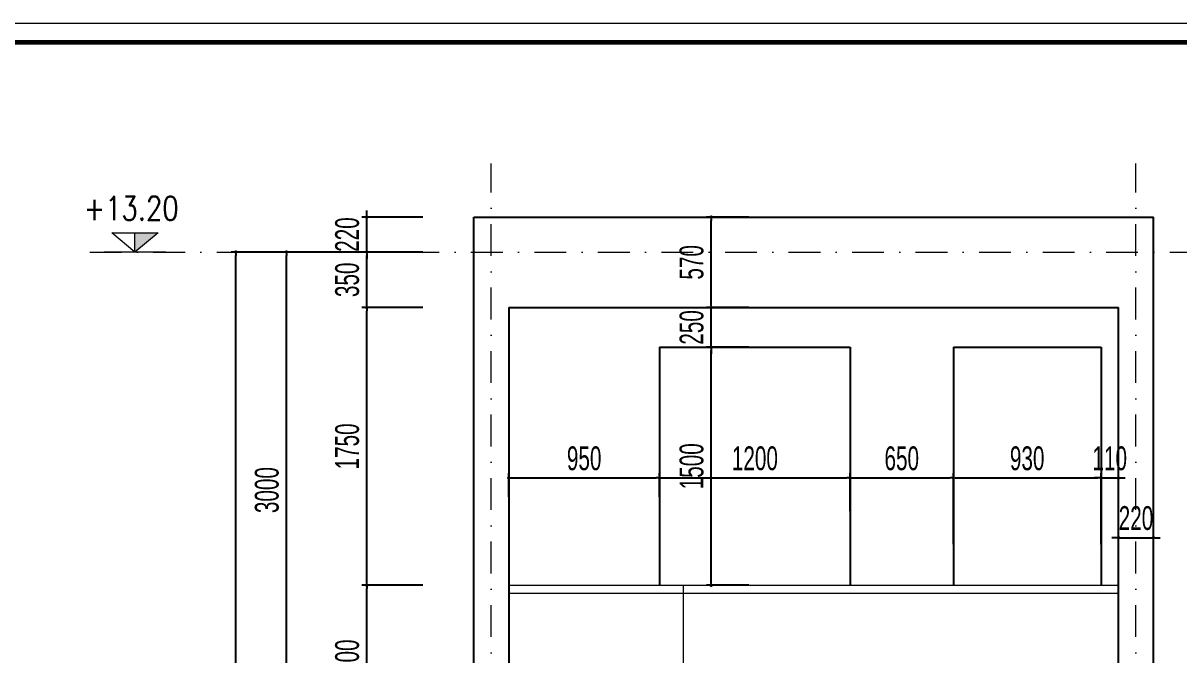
# Model space of a CAD drawing. Header units: millimetres. Extents: x 2565303 to 2664360, y -865723 to -262051.
# Drawn here: x 2642426 to 2649705, y -592460 to -588479 of the extents above; entities that cross this region are included whole.
import ezdxf
from ezdxf.enums import TextEntityAlignment as Align

# ---------------------------------------------------------------- set-up
doc = ezdxf.new("R2010")
doc.units = ezdxf.units.MM
doc.header["$LTSCALE"] = 10
doc.header["$MEASUREMENT"] = 0
doc.linetypes.add('DASHDOT', pattern=[1, 0.5, -0.25, 0, -0.25])
doc.layers.get('0').update_dxf_attribs({"linetype": 'CONTINUOUS'})
doc.layers.get('DEFPOINTS').update_dxf_attribs({"color": 10, "linetype": 'CONTINUOUS'})
for name, color, linetype, lineweight in [('- Nội Thất', 83, 'CONTINUOUS', 25), ('LC Cua', 153, 'CONTINUOUS', 0), ('LC Dim', 8, 'CONTINUOUS', 13), ('LC Net truc', 134, 'DASHDOT', 5), ('LC Text1', 20, 'CONTINUOUS', 13), ('LC Text2', 7, 'CONTINUOUS', 13)]:
    doc.layers.add(name, color=color, linetype=linetype, lineweight=lineweight)
doc.layers.add('Khungten_LCDI', color=7, linetype='CONTINUOUS')
doc.layers.add('M3', color=3, linetype='CONTINUOUS')
doc.styles.add('HOATBIF', font='hoatbif.shx', dxfattribs={"width": 0.65})
doc.styles.add('Khungten', font='', dxfattribs={"width": 0.9, "height": 5000})
doc.styles.add('T1', font='Vnsimli.shx', dxfattribs={"width": 0.7})
doc.styles.add('Title', font='', dxfattribs={"width": 0.8})
doc.styles.get('Khungten').set_extended_font_data('.VnAvantH')
doc.styles.get('Title').set_extended_font_data('.VnBlackH')
doc.dimstyles.new('1-100 (1-60)', dxfattribs={"dimscale": 60, "dimtxt": 2.5, "dimasz": 0.35, "dimexe": 0.5, "dimexo": 0, "dimgap": 0.8, "dimtad": 1, "dimdec": 0, "dimzin": 0, "dimdsep": 46, "dimtxsty": 'HOATBIF', "dimblk1": 'DOT', "dimblk2": 'DOT', "dimsah": 1, "dimcen": -1, "dimdle": 1, "dimclrd": 256, "dimclre": 256, "dimclrt": 4, "dimadec": 3, "dimazin": 2, "dimtfac": 0.333333, "dimtdec": 0, "dimtix": 1, "dimtmove": 2, "dimatfit": 3, "dimldrblk": 'DOT', "dimfxl": 1, "dimtvp": 0.833333, "dimtolj": 1, "dimtzin": 0, "dimarcsym": 0})

# ---------------------------------------------------------------- blocks, each defined once
blk = doc.blocks.new('lcdi fix')
at = {"layer": 'DEFPOINTS', "lineweight": 0}
blk.add_lwpolyline([(-1200, -14850), (-1200, 14850), (40800, 14850), (40800, -14850)], close=True, dxfattribs=at)
at = {"layer": 'Khungten_LCDI', "color": 5, "lineweight": 60}
blk.add_lwpolyline([(0, -14650), (0, 14650), (40600, 14650), (40600, -14650)], close=True, dxfattribs=at)
at = {"color": 7, "style": 'Khungten', "width": 0.8}
for tag, p in [('REVISION', (39499, -10746)), ('NGAYHT', (39546, -11609))]:
    blk.add_attdef(tag, text='', height=200, dxfattribs=at).set_placement(p, align=Align.CENTER)
at = {"layer": 'LC Text1', "style": 'Title', "width": 1.485915}
for tag, p, p2 in [('TENBANVE1', (36913, -8886), (40339, -8886)), ('TENBANVE2', (36913, -9562), (40339, -9562))]:
    blk.add_attdef(tag, text='', height=250, dxfattribs=at).set_placement(p, p2, align=Align.FIT)
at = {"layer": 'LC Text1', "style": 'Title', "width": 0.7}
blk.add_attdef('SOBANVE', text='', height=250, dxfattribs=at).set_placement((39562, -13896), align=Align.CENTER)
blk = doc.blocks.new('DOT')
at = {"layer": 'M3', "color": 0, "linetype": 'ByBlock'}
blk.add_line((-0.5, 0), (-1, 0), dxfattribs=at)
at = {"layer": 'M3', "color": 0, "linetype": 'ByBlock', "const_width": 0.5}
blk.add_lwpolyline([(-0.25, 0, 1), (0.25, 0, 1)], format="xyb", close=True, dxfattribs=at)
blk = doc.blocks.new('*D643')
at = {"layer": 'DEFPOINTS', "color": 0, "transparency": 16777216}
for p in [(2644084.6, -589921.2), (2644617.2, -589921.2), (2644617.2, -592921.2)]:
    blk.add_point(p, dxfattribs=at)
at = {"layer": 'LC Dim', "lineweight": -2, "transparency": 16777216}
for p, q in [((2644617.2, -589921.2), (2644054.6, -589921.2)), ((2644084.6, -592900.2), (2644084.6, -589942.2)), ((2644617.2, -592921.2), (2644054.6, -592921.2))]:
    blk.add_line(p, q, dxfattribs=at)
at = {"layer": 'LC Dim', "lineweight": -2, "transparency": 16777216, "xscale": 21, "yscale": 21, "zscale": 21}
for p, rotation in [((2644084.6, -589921.2), 90), ((2644084.6, -592921.2), 270)]:
    blk.add_blockref('DOT', p, dxfattribs=dict(at, rotation=rotation))
at = {"layer": 'LC Dim', "color": 4, "transparency": 16777216, "insert": (2643961.6, -591421.2), "char_height": 150, "attachment_point": 5, "rotation": 90, "style": 'HOATBIF'}
blk.add_mtext('\\A1;3000', dxfattribs=at)
blk = doc.blocks.new('*D644')
at = {"layer": 'DEFPOINTS', "color": 0, "transparency": 16777216}
for p in [(2643765.5, -589921.2), (2644617.2, -589921.2), (2644617.2, -603121.2)]:
    blk.add_point(p, dxfattribs=at)
at = {"layer": 'LC Dim', "lineweight": -2, "transparency": 16777216}
for p, q in [((2644617.2, -589921.2), (2643735.5, -589921.2)), ((2643765.5, -603100.2), (2643765.5, -589942.2)), ((2644617.2, -603121.2), (2643735.5, -603121.2))]:
    blk.add_line(p, q, dxfattribs=at)
at = {"layer": 'LC Dim', "lineweight": -2, "transparency": 16777216, "xscale": 21, "yscale": 21, "zscale": 21}
for p, rotation in [((2643765.5, -589921.2), 90), ((2643765.5, -603121.2), 270)]:
    blk.add_blockref('DOT', p, dxfattribs=dict(at, rotation=rotation))
at = {"layer": 'LC Dim', "color": 4, "transparency": 16777216, "insert": (2643642.5, -596521.2), "char_height": 150, "attachment_point": 5, "rotation": 90, "style": 'HOATBIF'}
blk.add_mtext('\\A1;13200', dxfattribs=at)
blk = doc.blocks.new('Caodo1')
at = {"layer": 'LC Text1'}
blk.add_hatch(color=256, dxfattribs=at).paths.add_polyline_path([(0, 200), (0, 0), (243, 200)])
for p, q in [((0, 0), (0, 200)), ((324, 0), (-324, 0))]:
    blk.add_line(p, q, dxfattribs=at)
blk.add_lwpolyline([(-243, 200), (243, 200), (0, 0), (0, 0)], close=True, dxfattribs=at)
at = {"layer": 'LC Text1', "style": 'T1', "width": 0.8}
blk.add_attdef('%%P0,00', text='', height=250, dxfattribs=at).set_placement((-39, 460), align=Align.MIDDLE_CENTER)
blk = doc.blocks.new('*D683')
at = {"layer": 'DEFPOINTS', "color": 0, "transparency": 16777216}
for p in [(2644590.4, -592021.2), (2644942.7, -592021.2), (2644942.7, -592921.2)]:
    blk.add_point(p, dxfattribs=at)
at = {"layer": 'LC Dim', "lineweight": -2, "transparency": 16777216}
for p, q in [((2644942.7, -592021.2), (2644560.4, -592021.2)), ((2644590.4, -592900.2), (2644590.4, -592042.2)), ((2644942.7, -592921.2), (2644560.4, -592921.2))]:
    blk.add_line(p, q, dxfattribs=at)
at = {"layer": 'LC Dim', "lineweight": -2, "transparency": 16777216, "xscale": 21, "yscale": 21, "zscale": 21}
for p, rotation in [((2644590.4, -592021.2), 90), ((2644590.4, -592921.2), 270)]:
    blk.add_blockref('DOT', p, dxfattribs=dict(at, rotation=rotation))
at = {"layer": 'LC Dim', "color": 4, "transparency": 16777216, "insert": (2644467.4, -592471.2), "char_height": 150, "attachment_point": 5, "rotation": 90, "style": 'HOATBIF'}
blk.add_mtext('\\A1;900', dxfattribs=at)
blk = doc.blocks.new('*D684')
at = {"layer": 'DEFPOINTS', "color": 0, "transparency": 16777216}
for p in [(2644590.4, -590271.2), (2644942.7, -590271.2), (2644942.7, -592021.2)]:
    blk.add_point(p, dxfattribs=at)
at = {"layer": 'LC Dim', "lineweight": -2, "transparency": 16777216}
for p, q in [((2644942.7, -590271.2), (2644560.4, -590271.2)), ((2644590.4, -592000.2), (2644590.4, -590292.2)), ((2644942.7, -592021.2), (2644560.4, -592021.2))]:
    blk.add_line(p, q, dxfattribs=at)
at = {"layer": 'LC Dim', "lineweight": -2, "transparency": 16777216, "xscale": 21, "yscale": 21, "zscale": 21}
for p, rotation in [((2644590.4, -590271.2), 90), ((2644590.4, -592021.2), 270)]:
    blk.add_blockref('DOT', p, dxfattribs=dict(at, rotation=rotation))
at = {"layer": 'LC Dim', "color": 4, "transparency": 16777216, "insert": (2644467.4, -591146.2), "char_height": 150, "attachment_point": 5, "rotation": 90, "style": 'HOATBIF'}
blk.add_mtext('\\A1;1750', dxfattribs=at)
blk = doc.blocks.new('*D685')
at = {"layer": 'DEFPOINTS', "color": 0, "transparency": 16777216}
for p in [(2644590.4, -589921.2), (2644942.7, -589921.2), (2644942.7, -590271.2)]:
    blk.add_point(p, dxfattribs=at)
at = {"layer": 'LC Dim', "lineweight": -2, "transparency": 16777216}
for p, q in [((2644942.7, -589921.2), (2644560.4, -589921.2)), ((2644590.4, -590250.2), (2644590.4, -589942.2)), ((2644942.7, -590271.2), (2644560.4, -590271.2))]:
    blk.add_line(p, q, dxfattribs=at)
at = {"layer": 'LC Dim', "lineweight": -2, "transparency": 16777216, "xscale": 21, "yscale": 21, "zscale": 21}
for p, rotation in [((2644590.4, -589921.2), 90), ((2644590.4, -590271.2), 270)]:
    blk.add_blockref('DOT', p, dxfattribs=dict(at, rotation=rotation))
at = {"layer": 'LC Dim', "color": 4, "transparency": 16777216, "insert": (2644467.4, -590096.2), "char_height": 150, "attachment_point": 5, "rotation": 90, "style": 'HOATBIF'}
blk.add_mtext('\\A1;350', dxfattribs=at)
blk = doc.blocks.new('*D686')
at = {"layer": 'DEFPOINTS', "color": 0, "transparency": 16777216}
for p in [(2644590.4, -589701.2), (2644942.7, -589701.2), (2644942.7, -589921.2)]:
    blk.add_point(p, dxfattribs=at)
at = {"layer": 'LC Dim', "lineweight": -2, "transparency": 16777216}
for p, q in [((2644590.4, -589680.2), (2644590.4, -589659.2)), ((2644942.7, -589701.2), (2644560.4, -589701.2)), ((2644590.4, -589921.2), (2644590.4, -589701.2)), ((2644942.7, -589921.2), (2644560.4, -589921.2)), ((2644590.4, -589942.2), (2644590.4, -589963.2))]:
    blk.add_line(p, q, dxfattribs=at)
at = {"layer": 'LC Dim', "lineweight": -2, "transparency": 16777216, "xscale": 21, "yscale": 21, "zscale": 21}
for p, rotation in [((2644590.4, -589701.2), 270), ((2644590.4, -589921.2), 90)]:
    blk.add_blockref('DOT', p, dxfattribs=dict(at, rotation=rotation))
at = {"layer": 'LC Dim', "color": 4, "transparency": 16777216, "insert": (2644467.4, -589811.2), "char_height": 150, "attachment_point": 5, "rotation": 90, "style": 'HOATBIF'}
blk.add_mtext('\\A1;220', dxfattribs=at)
blk = doc.blocks.new('*D687')
at = {"layer": 'DEFPOINTS', "color": 0, "transparency": 16777216}
for p in [(2646759.5, -589701.2), (2646997.4, -589701.2), (2646997.4, -590271.2)]:
    blk.add_point(p, dxfattribs=at)
at = {"layer": 'LC Dim', "lineweight": -2, "transparency": 16777216}
for p, q in [((2646997.4, -589701.2), (2646729.5, -589701.2)), ((2646759.5, -590250.2), (2646759.5, -589722.2)), ((2646997.4, -590271.2), (2646729.5, -590271.2))]:
    blk.add_line(p, q, dxfattribs=at)
at = {"layer": 'LC Dim', "lineweight": -2, "transparency": 16777216, "xscale": 21, "yscale": 21, "zscale": 21}
for p, rotation in [((2646759.5, -589701.2), 90), ((2646759.5, -590271.2), 270)]:
    blk.add_blockref('DOT', p, dxfattribs=dict(at, rotation=rotation))
at = {"layer": 'LC Dim', "color": 4, "transparency": 16777216, "insert": (2646636.5, -589986.2), "char_height": 150, "attachment_point": 5, "rotation": 90, "style": 'HOATBIF'}
blk.add_mtext('\\A1;570', dxfattribs=at)
blk = doc.blocks.new('*D688')
at = {"layer": 'DEFPOINTS', "color": 0, "transparency": 16777216}
for p in [(2646434.8, -591344.8), (2645484.8, -591464.2), (2646434.8, -591464.2)]:
    blk.add_point(p, dxfattribs=at)
at = {"layer": 'LC Dim', "lineweight": -2, "transparency": 16777216}
for p, q in [((2645484.8, -591464.2), (2645484.8, -591314.8)), ((2646434.8, -591464.2), (2646434.8, -591314.8)), ((2645505.8, -591344.8), (2646413.8, -591344.8))]:
    blk.add_line(p, q, dxfattribs=at)
at = {"layer": 'LC Dim', "lineweight": -2, "transparency": 16777216, "xscale": 21, "yscale": 21, "zscale": 21, "rotation": 180}
blk.add_blockref('DOT', (2645484.8, -591344.8), dxfattribs=at)
at = {"layer": 'LC Dim', "lineweight": -2, "transparency": 16777216, "xscale": 21, "yscale": 21, "zscale": 21}
blk.add_blockref('DOT', (2646434.8, -591344.8), dxfattribs=at)
at = {"layer": 'LC Dim', "color": 4, "transparency": 16777216, "insert": (2645959.8, -591221.8), "char_height": 150, "attachment_point": 5, "style": 'HOATBIF'}
blk.add_mtext('\\A1;950', dxfattribs=at)
blk = doc.blocks.new('*D689')
at = {"layer": 'DEFPOINTS', "color": 0, "transparency": 16777216}
for p in [(2647634.8, -591344.8), (2646434.8, -591464.2), (2647634.8, -591553.7)]:
    blk.add_point(p, dxfattribs=at)
at = {"layer": 'LC Dim', "lineweight": -2, "transparency": 16777216}
for p, q in [((2646434.8, -591464.2), (2646434.8, -591314.8)), ((2647634.8, -591553.7), (2647634.8, -591314.8)), ((2646455.8, -591344.8), (2647613.8, -591344.8))]:
    blk.add_line(p, q, dxfattribs=at)
at = {"layer": 'LC Dim', "lineweight": -2, "transparency": 16777216, "xscale": 21, "yscale": 21, "zscale": 21, "rotation": 180}
blk.add_blockref('DOT', (2646434.8, -591344.8), dxfattribs=at)
at = {"layer": 'LC Dim', "lineweight": -2, "transparency": 16777216, "xscale": 21, "yscale": 21, "zscale": 21}
blk.add_blockref('DOT', (2647634.8, -591344.8), dxfattribs=at)
at = {"layer": 'LC Dim', "color": 4, "transparency": 16777216, "insert": (2647034.8, -591221.8), "char_height": 150, "attachment_point": 5, "style": 'HOATBIF'}
blk.add_mtext('\\A1;1200', dxfattribs=at)
blk = doc.blocks.new('*D690')
at = {"layer": 'DEFPOINTS', "color": 0, "transparency": 16777216}
for p in [(2648284.8, -591344.8), (2647634.8, -591553.7), (2648284.8, -591762.7)]:
    blk.add_point(p, dxfattribs=at)
at = {"layer": 'LC Dim', "lineweight": -2, "transparency": 16777216}
for p, q in [((2647634.8, -591553.7), (2647634.8, -591314.8)), ((2648284.8, -591762.7), (2648284.8, -591314.8)), ((2647655.8, -591344.8), (2648263.8, -591344.8))]:
    blk.add_line(p, q, dxfattribs=at)
at = {"layer": 'LC Dim', "lineweight": -2, "transparency": 16777216, "xscale": 21, "yscale": 21, "zscale": 21, "rotation": 180}
blk.add_blockref('DOT', (2647634.8, -591344.8), dxfattribs=at)
at = {"layer": 'LC Dim', "lineweight": -2, "transparency": 16777216, "xscale": 21, "yscale": 21, "zscale": 21}
blk.add_blockref('DOT', (2648284.8, -591344.8), dxfattribs=at)
at = {"layer": 'LC Dim', "color": 4, "transparency": 16777216, "insert": (2647959.8, -591221.8), "char_height": 150, "attachment_point": 5, "style": 'HOATBIF'}
blk.add_mtext('\\A1;650', dxfattribs=at)
blk = doc.blocks.new('*D691')
at = {"layer": 'DEFPOINTS', "color": 0, "transparency": 16777216}
for p in [(2649214.8, -591344.8), (2648284.8, -591762.7), (2649214.8, -591762.7)]:
    blk.add_point(p, dxfattribs=at)
at = {"layer": 'LC Dim', "lineweight": -2, "transparency": 16777216}
for p, q in [((2648284.8, -591762.7), (2648284.8, -591314.8)), ((2649214.8, -591762.7), (2649214.8, -591314.8)), ((2648305.8, -591344.8), (2649193.8, -591344.8))]:
    blk.add_line(p, q, dxfattribs=at)
at = {"layer": 'LC Dim', "lineweight": -2, "transparency": 16777216, "xscale": 21, "yscale": 21, "zscale": 21, "rotation": 180}
blk.add_blockref('DOT', (2648284.8, -591344.8), dxfattribs=at)
at = {"layer": 'LC Dim', "lineweight": -2, "transparency": 16777216, "xscale": 21, "yscale": 21, "zscale": 21}
blk.add_blockref('DOT', (2649214.8, -591344.8), dxfattribs=at)
at = {"layer": 'LC Dim', "color": 4, "transparency": 16777216, "insert": (2648749.8, -591221.8), "char_height": 150, "attachment_point": 5, "style": 'HOATBIF'}
blk.add_mtext('\\A1;930', dxfattribs=at)
blk = doc.blocks.new('*D692')
at = {"layer": 'DEFPOINTS', "color": 0, "transparency": 16777216}
for p in [(2649324.8, -591344.8), (2649214.8, -591762.7), (2649324.8, -591882.1)]:
    blk.add_point(p, dxfattribs=at)
at = {"layer": 'LC Dim', "lineweight": -2, "transparency": 16777216}
for p, q in [((2649214.8, -591762.7), (2649214.8, -591314.8)), ((2649324.8, -591882.1), (2649324.8, -591314.8)), ((2649193.8, -591344.8), (2649172.8, -591344.8)), ((2649214.8, -591344.8), (2649324.8, -591344.8)), ((2649345.8, -591344.8), (2649366.8, -591344.8))]:
    blk.add_line(p, q, dxfattribs=at)
at = {"layer": 'LC Dim', "lineweight": -2, "transparency": 16777216, "xscale": 21, "yscale": 21, "zscale": 21}
blk.add_blockref('DOT', (2649214.8, -591344.8), dxfattribs=at)
at = {"layer": 'LC Dim', "lineweight": -2, "transparency": 16777216, "xscale": 21, "yscale": 21, "zscale": 21, "rotation": 180}
blk.add_blockref('DOT', (2649324.8, -591344.8), dxfattribs=at)
at = {"layer": 'LC Dim', "color": 4, "transparency": 16777216, "insert": (2649269.8, -591221.8), "char_height": 150, "attachment_point": 5, "style": 'HOATBIF'}
blk.add_mtext('\\A1;110', dxfattribs=at)
blk = doc.blocks.new('*D693')
at = {"layer": 'DEFPOINTS', "color": 0, "transparency": 16777216}
for p in [(2649544.8, -591721.4), (2649324.8, -591926.2), (2649544.8, -591926.2)]:
    blk.add_point(p, dxfattribs=at)
at = {"layer": 'LC Dim', "lineweight": -2, "transparency": 16777216}
for p, q in [((2649324.8, -591926.2), (2649324.8, -591691.4)), ((2649544.8, -591926.2), (2649544.8, -591691.4)), ((2649303.8, -591721.4), (2649282.8, -591721.4)), ((2649324.8, -591721.4), (2649544.8, -591721.4)), ((2649565.8, -591721.4), (2649586.8, -591721.4))]:
    blk.add_line(p, q, dxfattribs=at)
at = {"layer": 'LC Dim', "lineweight": -2, "transparency": 16777216, "xscale": 21, "yscale": 21, "zscale": 21}
blk.add_blockref('DOT', (2649324.8, -591721.4), dxfattribs=at)
at = {"layer": 'LC Dim', "lineweight": -2, "transparency": 16777216, "xscale": 21, "yscale": 21, "zscale": 21, "rotation": 180}
blk.add_blockref('DOT', (2649544.8, -591721.4), dxfattribs=at)
at = {"layer": 'LC Dim', "color": 4, "transparency": 16777216, "insert": (2649434.8, -591598.4), "char_height": 150, "attachment_point": 5, "style": 'HOATBIF'}
blk.add_mtext('\\A1;220', dxfattribs=at)
blk = doc.blocks.new('*D697')
at = {"layer": 'DEFPOINTS', "color": 0, "transparency": 16777216}
for p in [(2646759.5, -590521.2), (2646997.4, -590521.2), (2646997.4, -592021.2)]:
    blk.add_point(p, dxfattribs=at)
at = {"layer": 'LC Dim', "lineweight": -2, "transparency": 16777216}
for p, q in [((2646997.4, -590521.2), (2646729.5, -590521.2)), ((2646759.5, -592000.2), (2646759.5, -590542.2)), ((2646997.4, -592021.2), (2646729.5, -592021.2))]:
    blk.add_line(p, q, dxfattribs=at)
at = {"layer": 'LC Dim', "lineweight": -2, "transparency": 16777216, "xscale": 21, "yscale": 21, "zscale": 21}
for p, rotation in [((2646759.5, -590521.2), 90), ((2646759.5, -592021.2), 270)]:
    blk.add_blockref('DOT', p, dxfattribs=dict(at, rotation=rotation))
at = {"layer": 'LC Dim', "color": 4, "transparency": 16777216, "insert": (2646636.5, -591271.2), "char_height": 150, "attachment_point": 5, "rotation": 90, "style": 'HOATBIF'}
blk.add_mtext('\\A1;1500', dxfattribs=at)
blk = doc.blocks.new('*D1004')
at = {"layer": 'DEFPOINTS', "color": 0, "transparency": 16777216}
for p in [(2646759.5, -590271.2), (2646997.4, -590271.2), (2646997.4, -590521.2)]:
    blk.add_point(p, dxfattribs=at)
at = {"layer": 'LC Dim', "lineweight": -2, "transparency": 16777216}
for p, q in [((2646759.5, -590250.2), (2646759.5, -590229.2)), ((2646997.4, -590271.2), (2646729.5, -590271.2)), ((2646759.5, -590521.2), (2646759.5, -590271.2)), ((2646997.4, -590521.2), (2646729.5, -590521.2)), ((2646759.5, -590542.2), (2646759.5, -590563.2))]:
    blk.add_line(p, q, dxfattribs=at)
at = {"layer": 'LC Dim', "lineweight": -2, "transparency": 16777216, "xscale": 21, "yscale": 21, "zscale": 21}
for p, rotation in [((2646759.5, -590271.2), 270), ((2646759.5, -590521.2), 90)]:
    blk.add_blockref('DOT', p, dxfattribs=dict(at, rotation=rotation))
at = {"layer": 'LC Dim', "color": 4, "transparency": 16777216, "insert": (2646636.5, -590396.2), "char_height": 150, "attachment_point": 5, "rotation": 90, "style": 'HOATBIF'}
blk.add_mtext('\\A1;250', dxfattribs=at)

msp = doc.modelspace()

# ---------------------------------------------------------------- linework, layer by layer
for p, q in [((2645264.8, -603421.2), (2645264.8, -589701.2)), ((2645264.8, -589701.2), (2649544.8, -589701.2)), ((2649544.8, -603421.2), (2649544.8, -589701.2)), ((2645484.8, -590271.2), (2649324.8, -590271.2)), ((2645484.8, -590271.2), (2645484.8, -599521.2)), ((2649324.8, -592721.2), (2649324.8, -590271.2)), ((2646434.8, -590521.2), (2647634.8, -590521.2)), ((2646434.8, -590521.2), (2646434.8, -592021.2)), ((2647634.8, -590521.2), (2647634.8, -592021.2)), ((2648284.8, -590521.2), (2649214.8, -590521.2)), ((2648284.8, -590521.2), (2648284.8, -592021.2)), ((2649214.8, -590521.2), (2649214.8, -592021.2))]:
    msp.add_line(p, q)
at = {"layer": 'LC Cua'}
for p, q in [((2645484.8, -592021.2), (2649324.8, -592021.2)), ((2646584.8, -592721.2), (2646584.8, -592021.2)), ((2645484.8, -592071.2), (2649324.8, -592071.2))]:
    msp.add_line(p, q, dxfattribs=at)
at = {"layer": 'LC Net truc', "ltscale": 40}
for p, q in [((2645374.8, -605549.2), (2645374.8, -589363.9)), ((2649434.8, -605549.2), (2649434.8, -589363.9)), ((2642846, -589921.2), (2651929.2, -589921.2))]:
    msp.add_line(p, q, dxfattribs=at)

# ---------------------------------------------------------------- block references
at = {"layer": '- Nội Thất', "xscale": 0.6000000155618181, "yscale": 0.6000000155618181, "zscale": 0.6000000155618181}
msp.add_blockref('lcdi fix', (2630355.3, -597388.7), dxfattribs=at)
at = {"layer": 'LC Text1'}
ref = msp.add_blockref('Caodo1', (2643130.7, -589921.2), dxfattribs=dict(at, xscale=0.5999999999992269, yscale=0.5999999999992269, zscale=0.5999999999992269))
ref.add_attrib('%%P0,00', '+13.20', dxfattribs={"layer": 'LC Text2', "height": 150, "style": 'T1', "width": 0.8}).set_placement((2643107.2, -589645.5), align=Align.MIDDLE_CENTER)

# ---------------------------------------------------------------- dimensions: what is measured, and where the dimension line sits
at = {"layer": 'LC Dim'}
for base, p1, p2, picture, middle in [((2644590.4, -589701.2), (2644942.7, -589921.2), (2644942.7, -589701.2), '*D686', (2644467.4, -589811.2)), ((2646759.5, -589701.2), (2646997.4, -590271.2), (2646997.4, -589701.2), '*D687', (2646636.5, -589986.2)), ((2643765.5, -589921.2), (2644617.2, -603121.2), (2644617.2, -589921.2), '*D644', (2643642.5, -596521.2)), ((2644084.6, -589921.2), (2644617.2, -592921.2), (2644617.2, -589921.2), '*D643', (2643961.6, -591421.2)), ((2644590.4, -589921.2), (2644942.7, -590271.2), (2644942.7, -589921.2), '*D685', (2644467.4, -590096.2)), ((2646759.5, -590271.2), (2646997.4, -590521.2), (2646997.4, -590271.2), '*D1004', (2646636.5, -590396.2)), ((2644590.4, -590271.2), (2644942.7, -592021.2), (2644942.7, -590271.2), '*D684', (2644467.4, -591146.2)), ((2646759.5, -590521.2), (2646997.4, -592021.2), (2646997.4, -590521.2), '*D697', (2646636.5, -591271.2)), ((2644590.4, -592021.2), (2644942.7, -592921.2), (2644942.7, -592021.2), '*D683', (2644467.4, -592471.2))]:
    dim = msp.add_linear_dim(base=base, p1=p1, p2=p2, angle=90, dimstyle='1-100 (1-60)', dxfattribs=at)
    dim.commit()
    dim.dimension.update_dxf_attribs({"geometry": picture, "text_midpoint": middle})
for base, p1, p2, picture, middle in [((2646434.8, -591344.8), (2645484.8, -591464.2), (2646434.8, -591464.2), '*D688', (2645959.8, -591221.8)), ((2647634.8, -591344.8), (2646434.8, -591464.2), (2647634.8, -591553.7), '*D689', (2647034.8, -591221.8)), ((2648284.8, -591344.8), (2647634.8, -591553.7), (2648284.8, -591762.7), '*D690', (2647959.8, -591221.8)), ((2649214.8, -591344.8), (2648284.8, -591762.7), (2649214.8, -591762.7), '*D691', (2648749.8, -591221.8)), ((2649324.8, -591344.8), (2649214.8, -591762.7), (2649324.8, -591882.1), '*D692', (2649269.8, -591221.8)), ((2649544.8, -591721.4), (2649324.8, -591926.2), (2649544.8, -591926.2), '*D693', (2649434.8, -591598.4))]:
    dim = msp.add_linear_dim(base=base, p1=p1, p2=p2, dimstyle='1-100 (1-60)', dxfattribs=at)
    dim.commit()
    dim.dimension.update_dxf_attribs({"geometry": picture, "text_midpoint": middle})

doc.saveas('drawing.dxf')
